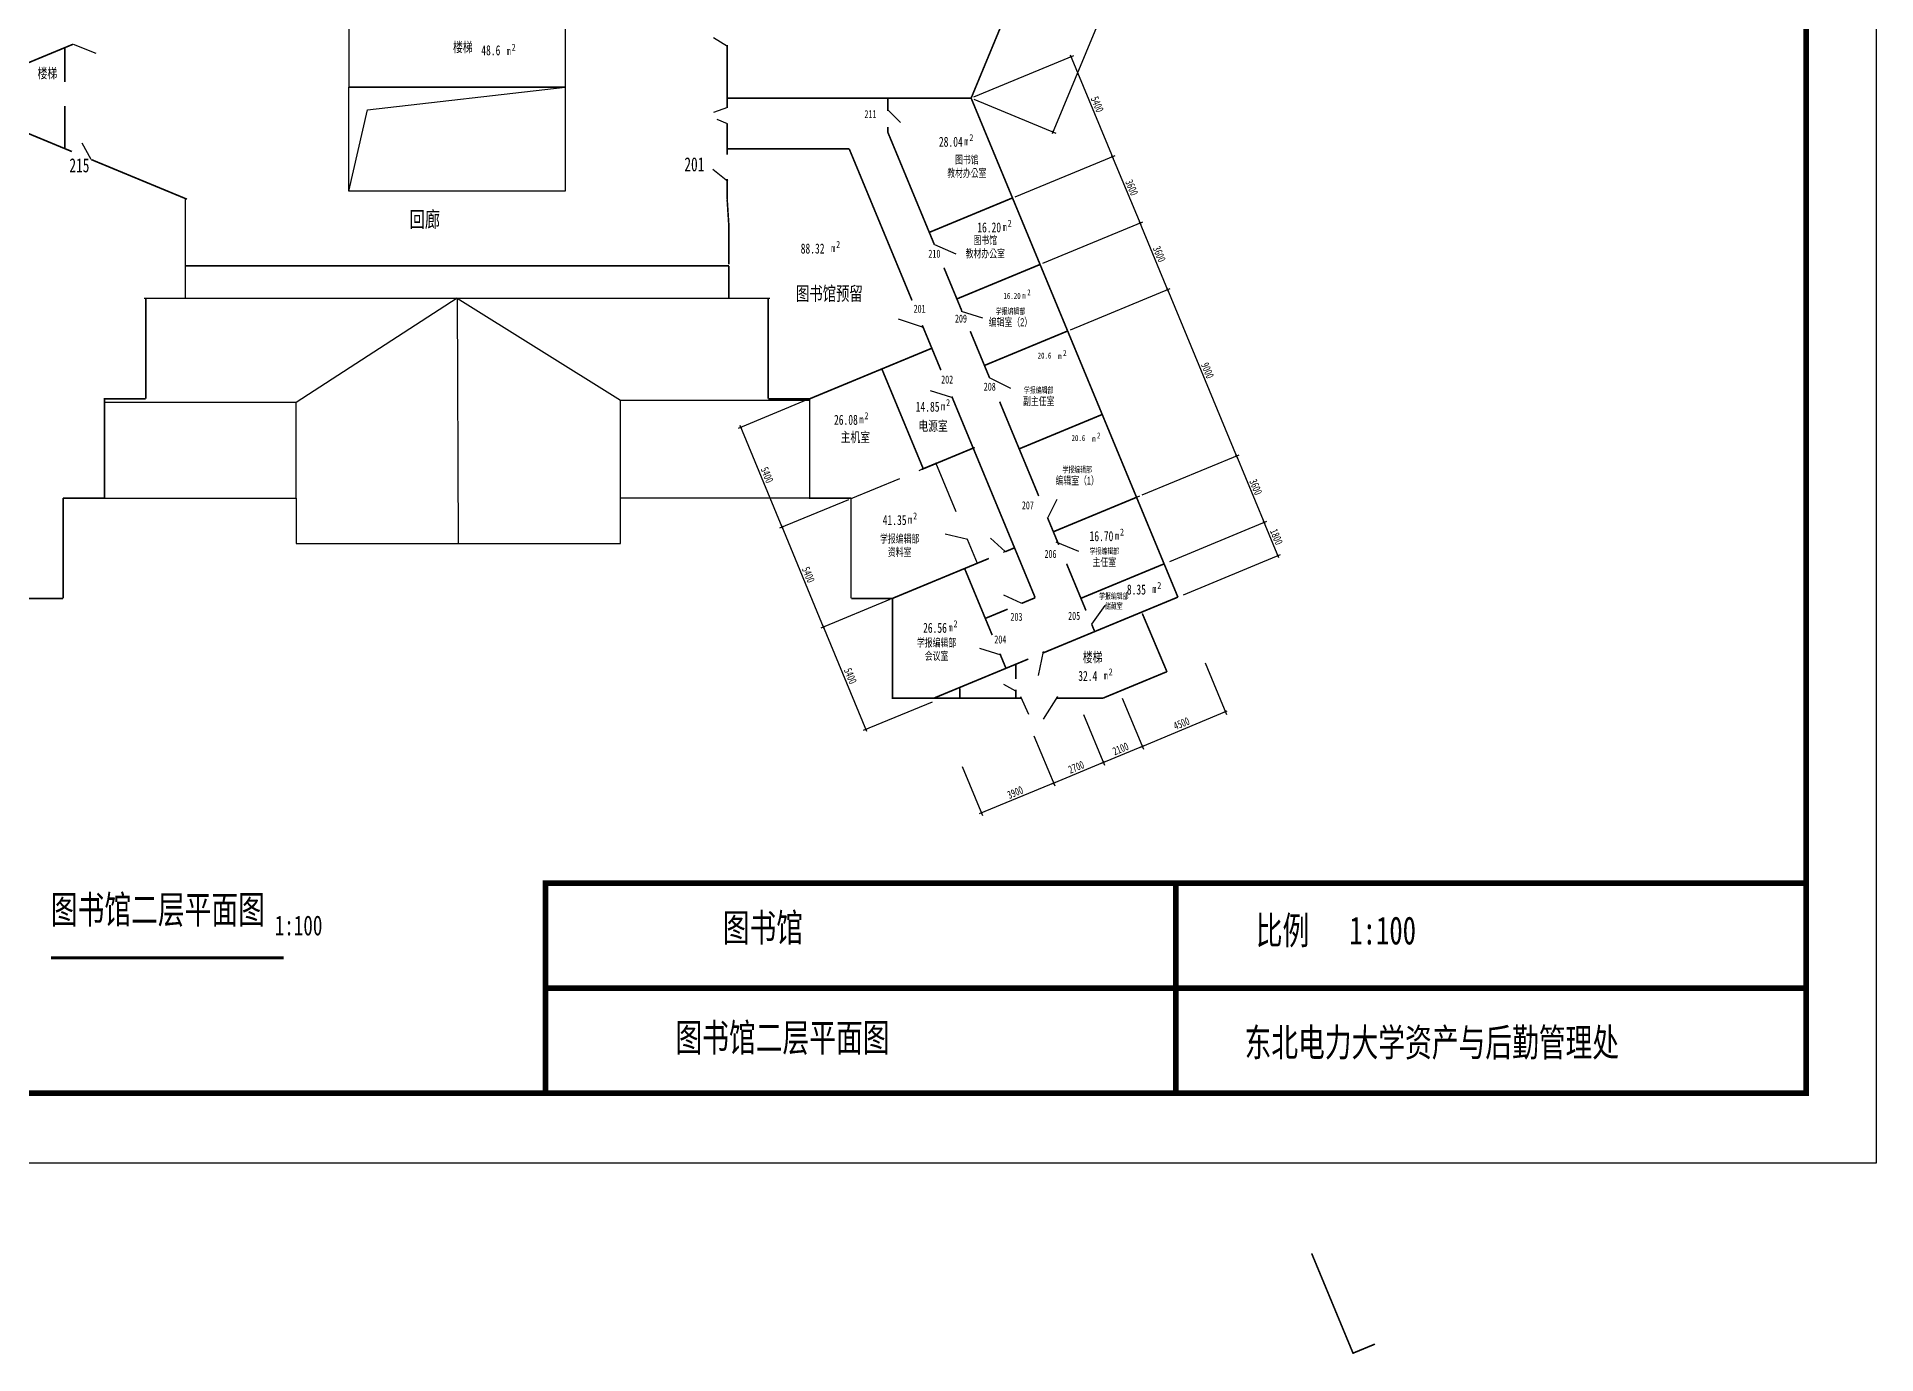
# Model space of a CAD drawing. Extents: x -75830 to 71170, y -93461 to 20043.
# Drawn here: x -20755 to 71170, y -93461 to -27601 of the extents above; entities that cross this region are included whole.
import ezdxf

# ---------------------------------------------------------------- set-up
doc = ezdxf.new("R2010")
doc.units = 0
doc.layers.get('0').update_dxf_attribs({"linetype": 'CONTINUOUS'})
doc.layers.get('DEFPOINTS').update_dxf_attribs({"linetype": 'CONTINUOUS'})
doc.styles.add('1', font='', dxfattribs={"width": 0.7, "height": 400})
doc.styles.get("Standard").update_dxf_attribs({"font": '', "width": 0.7, "height": 700})
doc.styles.get('1').set_extended_font_data('FangSong_GB2312')
doc.styles.get('Standard').set_extended_font_data('FangSong_GB2312')
doc.dimstyles.get("Standard").update_dxf_attribs({"dimtxt": 0.18, "dimasz": 0.18, "dimexe": 0.18, "dimexo": 0.0625, "dimgap": 0.09, "dimtad": 0, "dimtih": 1, "dimtoh": 1, "dimdec": 4, "dimzin": 0, "dimdsep": 46, "dimtxsty": 'Standard', "dimcen": 0.09, "dimadec": 0, "dimazin": 0, "dimtfac": 1, "dimtdec": 4, "dimtofl": 0, "dimtmove": 0, "dimatfit": 3, "dimfxl": 1, "dimtolj": 1, "dimtzin": 0, "dimarcsym": 0})

# ---------------------------------------------------------------- blocks, each defined once
blk = doc.blocks.new('_ARCHTICK')
at = {"color": 0, "linetype": 'ByBlock', "const_width": 0.15}
blk.add_lwpolyline([(-0.5, -0.5), (0.5, 0.5)], dxfattribs=at)
blk = doc.blocks.new('*D1')
at = {"color": 0, "linetype": 'ByBlock'}
for p, q in [((21871, -55733), (18424, -57161)), ((20726, -62323), (18525, -57011)), ((23995, -60860), (20549, -62288))]:
    blk.add_line(p, q, dxfattribs=at)
at = {"layer": 'DEFPOINTS', "color": 0, "linetype": 'ByBlock'}
for p in [(22009, -55675), (18563, -57103), (24134, -60803)]:
    blk.add_point(p, dxfattribs=at)
at = {"color": 0, "linetype": 'ByBlock', "xscale": 100, "yscale": 100, "zscale": 100}
for p, rotation in [((18563, -57103), 112.5080832744845), ((20688, -62231), 292.5080832744845)]:
    blk.add_blockref('_ARCHTICK', p, dxfattribs=dict(at, rotation=rotation))
at = {"color": 0, "linetype": 'ByBlock', "insert": (19903, -59552), "char_height": 400, "attachment_point": 5, "rotation": 292.50808, "style": '1'}
blk.add_mtext('\\A1;5400', dxfattribs=at)
blk = doc.blocks.new('*D2')
at = {"color": 0, "linetype": 'ByBlock'}
for p, q in [((19804, -50744), (16357, -52172)), ((18601, -57196), (16458, -52022))]:
    blk.add_line(p, q, dxfattribs=at)
at = {"layer": 'DEFPOINTS', "color": 0, "linetype": 'ByBlock'}
for p in [(19943, -50686), (16496, -52115), (22009, -55675)]:
    blk.add_point(p, dxfattribs=at)
at = {"color": 0, "linetype": 'ByBlock', "xscale": 100, "yscale": 100, "zscale": 100}
for p, rotation in [((16496, -52115), 112.5080832744845), ((18563, -57103), 292.5080832744845)]:
    blk.add_blockref('_ARCHTICK', p, dxfattribs=dict(at, rotation=rotation))
at = {"color": 0, "linetype": 'ByBlock', "insert": (17807, -54494), "char_height": 400, "attachment_point": 5, "rotation": 292.50808, "style": '1'}
blk.add_mtext('\\A1;5400', dxfattribs=at)
blk = doc.blocks.new('*D3')
at = {"color": 0, "linetype": 'ByBlock'}
for p, q in [((17730, -45755), (14289, -47181)), ((16534, -52207), (14389, -47031))]:
    blk.add_line(p, q, dxfattribs=at)
at = {"layer": 'DEFPOINTS', "color": 0, "linetype": 'ByBlock'}
for p in [(17868, -45697), (14427, -47123), (19943, -50686)]:
    blk.add_point(p, dxfattribs=at)
at = {"color": 0, "linetype": 'ByBlock', "xscale": 100, "yscale": 100, "zscale": 100}
for p, rotation in [((14427, -47123), 112.5080832744845), ((16496, -52115), 292.5080832744845)]:
    blk.add_blockref('_ARCHTICK', p, dxfattribs=dict(at, rotation=rotation))
at = {"color": 0, "linetype": 'ByBlock', "insert": (15739, -49504), "char_height": 400, "attachment_point": 5, "rotation": 292.50808, "style": '1'}
blk.add_mtext('\\A1;5400', dxfattribs=at)
blk = doc.blocks.new('*D17')
at = {"color": 0, "linetype": 'ByBlock'}
for p, q in [((36410, -5782), (40497, -7474)), ((40396, -7324), (29987, -32454)), ((26078, -30726), (30164, -32419))]:
    blk.add_line(p, q, dxfattribs=at)
at = {"layer": 'DEFPOINTS', "color": 0, "linetype": 'ByBlock'}
for p in [(36272, -5724), (25939, -30669), (30026, -32361)]:
    blk.add_point(p, dxfattribs=at)
at = {"color": 0, "linetype": 'ByBlock', "xscale": 100, "yscale": 100, "zscale": 100}
for p, rotation in [((40358, -7417), 67.5), ((30026, -32361), 247.5)]:
    blk.add_blockref('_ARCHTICK', p, dxfattribs=dict(at, rotation=rotation))
at = {"color": 0, "linetype": 'ByBlock', "insert": (34915, -19774), "char_height": 400, "attachment_point": 5, "rotation": 67.5, "style": '1'}
blk.add_mtext('\\A1;27000', dxfattribs=at)
blk = doc.blocks.new('*D18')
at = {"color": 0, "linetype": 'ByBlock'}
for p, q in [((26078, -30611), (31071, -28542)), ((30894, -28507), (33037, -33681)), ((28144, -35599), (33138, -33531))]:
    blk.add_line(p, q, dxfattribs=at)
at = {"layer": 'DEFPOINTS', "color": 0, "linetype": 'ByBlock'}
for p in [(25939, -30668), (32999, -33588), (28006, -35657)]:
    blk.add_point(p, dxfattribs=at)
at = {"color": 0, "linetype": 'ByBlock', "xscale": 100, "yscale": 100, "zscale": 100}
for p, rotation in [((30933, -28600), 112.4999999999999), ((32999, -33588), 292.4999999999999)]:
    blk.add_blockref('_ARCHTICK', p, dxfattribs=dict(at, rotation=rotation))
at = {"color": 0, "linetype": 'ByBlock', "insert": (32243, -30979), "char_height": 400, "attachment_point": 5, "rotation": 292.5, "style": '1'}
blk.add_mtext('\\A1;5400', dxfattribs=at)
blk = doc.blocks.new('*D19')
at = {"color": 0, "linetype": 'ByBlock'}
for p, q in [((32961, -33496), (34415, -37008)), ((29522, -38926), (34516, -36858))]:
    blk.add_line(p, q, dxfattribs=at)
at = {"layer": 'DEFPOINTS', "color": 0, "linetype": 'ByBlock'}
for p in [(28006, -35657), (34377, -36915), (29384, -38984)]:
    blk.add_point(p, dxfattribs=at)
at = {"color": 0, "linetype": 'ByBlock', "xscale": 100, "yscale": 100, "zscale": 100}
for p, rotation in [((32999, -33588), 112.4999999999999), ((34377, -36915), 292.4999999999999)]:
    blk.add_blockref('_ARCHTICK', p, dxfattribs=dict(at, rotation=rotation))
at = {"color": 0, "linetype": 'ByBlock', "insert": (33965, -35137), "char_height": 400, "attachment_point": 5, "rotation": 292.5, "style": '1'}
blk.add_mtext('\\A1;3600', dxfattribs=at)
blk = doc.blocks.new('*D20')
at = {"color": 0, "linetype": 'ByBlock'}
for p, q in [((34339, -36823), (35793, -40334)), ((30900, -42252), (35893, -40184))]:
    blk.add_line(p, q, dxfattribs=at)
at = {"layer": 'DEFPOINTS', "color": 0, "linetype": 'ByBlock'}
for p in [(29384, -38984), (35755, -40241), (30761, -42310)]:
    blk.add_point(p, dxfattribs=at)
at = {"color": 0, "linetype": 'ByBlock', "xscale": 100, "yscale": 100, "zscale": 100}
for p, rotation in [((34377, -36915), 112.4999999999999), ((35755, -40241), 292.4999999999999)]:
    blk.add_blockref('_ARCHTICK', p, dxfattribs=dict(at, rotation=rotation))
at = {"color": 0, "linetype": 'ByBlock', "insert": (35343, -38463), "char_height": 400, "attachment_point": 5, "rotation": 292.5, "style": '1'}
blk.add_mtext('\\A1;3600', dxfattribs=at)
blk = doc.blocks.new('*D21')
at = {"color": 0, "linetype": 'ByBlock'}
for p, q in [((35717, -40149), (39237, -48649)), ((34489, -50507), (39338, -48499))]:
    blk.add_line(p, q, dxfattribs=at)
at = {"layer": 'DEFPOINTS', "color": 0, "linetype": 'ByBlock'}
for p in [(30761, -42310), (39199, -48556), (34351, -50564)]:
    blk.add_point(p, dxfattribs=at)
at = {"color": 0, "linetype": 'ByBlock', "xscale": 100, "yscale": 100, "zscale": 100}
for p, rotation in [((35755, -40241), 112.4999999999999), ((39199, -48556), 292.4999999999999)]:
    blk.add_blockref('_ARCHTICK', p, dxfattribs=dict(at, rotation=rotation))
at = {"color": 0, "linetype": 'ByBlock', "insert": (37754, -44284), "char_height": 400, "attachment_point": 5, "rotation": 292.5, "style": '1'}
blk.add_mtext('\\A1;9000', dxfattribs=at)
blk = doc.blocks.new('*D22')
at = {"color": 0, "linetype": 'ByBlock'}
for p, q in [((39161, -48464), (40615, -51974)), ((35867, -53832), (40715, -51824))]:
    blk.add_line(p, q, dxfattribs=at)
at = {"layer": 'DEFPOINTS', "color": 0, "linetype": 'ByBlock'}
for p in [(34351, -50564), (40576, -51881), (35728, -53890)]:
    blk.add_point(p, dxfattribs=at)
at = {"color": 0, "linetype": 'ByBlock', "xscale": 100, "yscale": 100, "zscale": 100}
for p, rotation in [((39199, -48556), 112.4999999999999), ((40576, -51881), 292.4999999999999)]:
    blk.add_blockref('_ARCHTICK', p, dxfattribs=dict(at, rotation=rotation))
at = {"color": 0, "linetype": 'ByBlock', "insert": (40165, -50104), "char_height": 400, "attachment_point": 5, "rotation": 292.5, "style": '1'}
blk.add_mtext('\\A1;3600', dxfattribs=at)
blk = doc.blocks.new('*D23')
at = {"color": 0, "linetype": 'ByBlock'}
for p, q in [((40538, -51789), (41303, -53637)), ((36555, -55495), (41404, -53487))]:
    blk.add_line(p, q, dxfattribs=at)
at = {"layer": 'DEFPOINTS', "color": 0, "linetype": 'ByBlock'}
for p in [(35728, -53890), (41265, -53544), (36417, -55553)]:
    blk.add_point(p, dxfattribs=at)
at = {"color": 0, "linetype": 'ByBlock', "xscale": 100, "yscale": 100, "zscale": 100}
for p, rotation in [((40576, -51881), 112.4999999999999), ((41265, -53544), 292.4999999999999)]:
    blk.add_blockref('_ARCHTICK', p, dxfattribs=dict(at, rotation=rotation))
at = {"color": 0, "linetype": 'ByBlock', "insert": (41198, -52598), "char_height": 400, "attachment_point": 5, "rotation": 292.5, "style": '1'}
blk.add_mtext('\\A1;1800', dxfattribs=at)

msp = doc.modelspace()

# ---------------------------------------------------------------- linework, layer by layer
for p, q in [((71170.1, 20043.4), (71170.1, -83906.6)), ((-5154.2, -25617.4), (-5153.1, -30122)), ((5645.8, -25617.4), (5646.9, -30119.4)), ((-18942.1, -27974.1), (-17796.6, -28416.1)), ((13762.6, -28090.8), (13067.4, -27656.9)), ((5646.9, -30119.4), (-5153.1, -30122)), ((-4222.1, -31261.5), (5654.4, -30122)), ((13762.6, -31128.8), (13067.4, -31389.2)), ((21775.4, -31251.8), (22406.8, -31882.4)), ((-5153.1, -35315.7), (-4222.1, -31261.5)), ((13762.6, -31953.4), (13241.2, -31736.4)), ((-18031, -33740), (-18493.1, -32911.3)), ((-17206.6, -34058.2), (-17206.6, -34081.5)), ((13772, -34842.7), (13027.9, -34234.5)), ((24114.3, -37990.7), (25179.7, -38456.3)), ((245.8, -40675.4), (-7793.8, -45883)), ((245.8, -40675.4), (8412.5, -45759.4)), ((245.8, -40675.4), (309.3, -52926.6)), ((25446.1, -41316.3), (26511.5, -41648.9)), ((23515, -42114.5), (22316.4, -41715.4)), ((26844.4, -44642), (27909.9, -45174.1)), ((-7793.8, -45883), (-17376.9, -45883)), ((-7793.8, -50664.4), (-7793.8, -45883)), ((8412.5, -50664.4), (8412.5, -45759.4)), ((8412.5, -45759.4), (17868.5, -45759.4)), ((24979.9, -45639.7), (23914.5, -45307.1)), ((23335.8, -49281), (23473, -49224.2)), ((24155.1, -48889.5), (25169.1, -51337.3)), ((19942.8, -50686.5), (22375.5, -49678.8)), ((-17376.9, -50664.4), (-7793.8, -50664.4)), ((-7793.8, -50664.4), (-7793.8, -52926.6)), ((17868.5, -50664.4), (8412.5, -50664.4)), ((8412.5, -52926.6), (8412.5, -50664.4)), ((29774.3, -51645.7), (30240.5, -50714.5)), ((34350.7, -50564.4), (30048.6, -52348.1)), ((-7793.8, -52926.6), (8412.5, -52926.6)), ((25779, -52729.7), (24647, -52463.7)), ((25736.9, -52708.2), (26240.3, -53923.3)), ((27643.5, -53328.3), (26911, -52663.2)), ((28108.8, -53152.4), (27545.6, -53385.9)), ((30173.9, -52842.9), (31305.9, -53308.5)), ((26769.6, -53707.6), (22019, -55677.3)), ((28442.6, -55922.3), (27576.9, -55523.3)), ((31971.8, -56966.7), (32637.7, -56035.5)), ((27443.7, -58516.3), (26378.3, -58183.8)), ((29533.4, -58324.4), (29291, -59535)), ((28176.2, -60312.2), (27576.9, -59979.6)), ((28402, -60584.2), (28806.1, -61471.9)), ((30260.7, -60584.2), (29533.4, -61714)), ((71170.1, -83906.6), (-75829.9, -83906.6))]:
    msp.add_line(p, q)
at = {"color": 0, "linetype": 'ByBlock'}
for p, q in [((37632.1, -58894.2), (38705.1, -61482.5)), ((33492.7, -60659.9), (34548.1, -63205.8)), ((31561, -61483.9), (32608.2, -64010)), ((34398.3, -63105.5), (38740, -61305.7)), ((29077.4, -62543.4), (30114, -65044)), ((32458.4, -63909.7), (34583, -63028.9)), ((25489.9, -64073.7), (26511.3, -66537.5)), ((29964.2, -64943.7), (32643.1, -63833.1)), ((26361.5, -66437.2), (30149, -64867.1))]:
    msp.add_line(p, q, dxfattribs=at)
at = {"const_width": 280}
msp.add_lwpolyline([(-67079.9, 16543.4), (67670.1, 16543.4), (67670.1, -80406.6), (-67079.9, -80406.6)], close=True, dxfattribs=at)
for points, const_width in [([(25939.2, -30668.9), (28005.7, -25679.9), (30072.2, -20691), (32138.7, -15702), (34222.1, -10672.4), (36271.7, -5724.1)], 80), ([(-18942.1, -27974.1), (-25447.7, -30668.9)], 80), ([(-19349.7, -28143), (-19349.9, -29862.9)], 80), ([(13745.8, -28004), (13745.8, -30117.4)], 80), ([(13745.8, -30117.4), (13745.8, -30723.8)], 80), ([(-19000.2, -33338.6), (-25447.7, -30667.9)], 80), ([(-19350, -31056.3), (-19350.1, -33193.6)], 80), ([(18795.6, -30668.4), (13745.8, -30668.4)], 80), ([(13745.8, -30723.8), (13745.8, -31135.1)], 80), ([(25939.4, -30668.4), (18795.6, -30668.4)], 80), ([(21782.4, -31319.5), (21782.4, -30668.4)], 80), ([(25939.2, -30667.9), (28005.7, -35656.9), (30072.2, -40645.8), (32138.7, -45634.8), (34222.1, -50664.4), (36271.7, -55612.7)], 80), ([(13745.8, -31946.4), (13745.8, -33491.3)], 80), ([(21782.4, -32392.4), (21782.4, -32117.7)], 80), ([(21782.4, -32392.4), (24103.2, -37995.3)], 80), ([(-13251.8, -35719.6), (-18031, -33740)], 80), ([(19842.5, -33196.7), (13745.8, -33196.7)], 80), ([(19842.5, -33196.7), (22278, -39076.3)], 80), ([(13745.8, -34707.5), (13745.8, -35718.6)], 80), ([(-15398.3, -40675.4), (-13332.3, -40675.4), (-13331.8, -35686.5)], 80), ([(13745.8, -35718.6), (13823.5, -36921.8)], 80), ([(23848, -37379.1), (28005.7, -35656.9)], 80), ([(13823.7, -38975.2), (13823.5, -36921.8)], 80), ([(23848, -37379.1), (24895.3, -36945.2)], 80), ([(-13354.4, -39052.2), (13839.7, -39052.2)], 80), ([(13823.7, -39052.2), (13823.8, -39918.6)], 80), ([(22278, -39076.3), (22778.1, -40283.6)], 80), ([(24581, -39148.7), (25474.1, -41304.7)], 80), ([(29383.7, -38983.7), (25226.1, -40705.9)], 80), ([(15889.8, -40675.4), (13823.8, -40675.4), (13823.8, -39918.6)], 80), ([(22778.1, -40283.6), (22985, -40783.1)], 80), ([(-15305.4, -40675.4), (-15305.4, -45697.4)], 80), ([(-13332.3, -40675.4), (-5154.2, -40675.4)], 80), ([(-5154.2, -40675.4), (5645.8, -40675.4)], 80), ([(13823.8, -40675.4), (5645.8, -40675.4)], 80), ([(15796.9, -40675.4), (15796.9, -45697.4)], 80), ([(23496.1, -42016.9), (24429.6, -44270.5)], 80), ([(25895.1, -42321.1), (26864.5, -44661.2)], 80), ([(30761.4, -42309.6), (26603.8, -44031.9)], 80), ([(22034.3, -43975.3), (23974.4, -43171.6)], 80), ([(17876.3, -45697.5), (22034.3, -43975.3)], 80), ([(21478.2, -44210.1), (23546.4, -49198.3), (26042.2, -48163.5)], 80), ([(-19442.9, -50664.4), (-17376.9, -50664.4), (-17376.9, -45697.4), (-15310.9, -45697.4)], 80), ([(19934.5, -50664.4), (17868.5, -50664.4), (17868.5, -45697.4), (15802.5, -45697.4)], 80), ([(24971.4, -45578.5), (27358.2, -51340.5)], 80), ([(27362.8, -45842), (28332.2, -48182.2)], 80), ([(28302.5, -48217.3), (32460, -46495.2)], 80), ([(25414.6, -48423.7), (26116.7, -48132.6)], 80), ([(28346.5, -48215.5), (29315.9, -50555.7)], 80), ([(23473, -49224.2), (24100.8, -48964.2)], 80), ([(-19442.9, -50664.4), (-19442.9, -55675.4)], 80), ([(19934.5, -50664.4), (19934.5, -55675.4)], 80), ([(19942.8, -50686.5), (19986.4, -50668.4)], 80), ([(27358.2, -51340.5), (28107.7, -53149.8)], 80), ([(30047.7, -52345.8), (34205.2, -50623.7)], 80), ([(29750.3, -51628), (30047.7, -52345.8)], 80), ([(29960.5, -52135.3), (30318.2, -52998.9)], 80), ([(27658.2, -53336), (28107.7, -53149.8)], 80), ([(28108.8, -53152.4), (29137.1, -55634.9)], 80), ([(22010.6, -55675.4), (26825.2, -53681)], 80), ([(25614.6, -54186.5), (25905.4, -54888.5)], 80), ([(25614.6, -54186.5), (26992.4, -57512.5)], 80), ([(30709.9, -53944.6), (31679.3, -56284.8)], 80), ([(31425.4, -55671.8), (35582.9, -53949.7)], 80), ([(-23585.1, -60664.4), (-21519.1, -60664.4), (-21519.1, -55675.4), (-19453.1, -55675.4)], 80), ([(24076.6, -60664.4), (22010.6, -60664.4), (22010.6, -55675.4), (19944.6, -55675.4)], 80), ([(28446.4, -55931.5), (29140.8, -55643.9)], 80), ([(29493.6, -58420.2), (30174.1, -58138.4), (36271.7, -55612.7)], 80), ([(26646.3, -56677.2), (27762.4, -56214.9)], 80), ([(26646.3, -56677.2), (27566.4, -56296)], 80), ([(31963.2, -56970.2), (32113.9, -57333.9)], 80), ([(24075.8, -60664.4), (28795.7, -58709.3)], 80), ([(27376.1, -58438.9), (27679.3, -59170.9)], 80), ([(28176.2, -58981.9), (28176.2, -59713.6)], 80), ([(32524, -60664.4), (35723, -59339.3)], 80), ([(28438.6, -60664.4), (24075.8, -60664.4)], 80), ([(25379.5, -60179.2), (25379.5, -60664.4)], 80), ([(28176.2, -60245.7), (28176.2, -60664.4)], 80), ([(32524, -60664.4), (30209.1, -60664.4)], 80), ([(67670.1, -80406.6), (4670.1, -80406.6), (4670.1, -69906.6), (67670.1, -69906.6)], 280), ([(36170.1, -69906.6), (36170.1, -80406.6)], 280), ([(-20049.2, -73644.5), (-8425.3, -73644.5)], 140), ([(4670.1, -75156.6), (67670.1, -75156.6)], 280), ([(42956.4, -88420.1), (45024.6, -93408.4), (46116.8, -92955.5)], 80)]:
    msp.add_lwpolyline(points, dxfattribs=dict(const_width=const_width))
msp.add_lwpolyline([(-5153.1, -30122), (5654.4, -30122), (5654.4, -35315.7), (-5153.1, -35315.7)], close=True)
msp.add_lwpolyline([(35728.7, -59352.7, 80, 80, 0), (34491.5, -56428.6, 80, 80, 0)], format="xyseb")
at = {"layer": 'DEFPOINTS', "color": 0, "linetype": 'ByBlock'}
for p in [(36271.7, -55612.7), (32114.2, -57334.7), (32114.2, -57334.7), (30174.1, -58138.4), (30174.1, -58138.4), (27679.3, -59170.9), (27679.3, -59170.9), (24076.6, -60664.4), (38647.6, -61343.9), (34490.7, -63067.2), (32550.8, -63871.4), (30056.6, -64905.4)]:
    msp.add_point(p, dxfattribs=at)

# ---------------------------------------------------------------- block references
at = {"color": 0, "linetype": 'ByBlock', "xscale": 100, "yscale": 100, "zscale": 100}
for p, rotation in [((38647.6, -61343.9), 22.51670654897206), ((34490.7, -63067.2), 202.5167065489721), ((34490.7, -63067.2), 22.51670654897206), ((32550.8, -63871.4), 22.51670654897206), ((32550.8, -63871.4), 202.5167065489721), ((30056.6, -64905.4), 202.5167065489721), ((30056.6, -64905.4), 22.51670654897206), ((26453.9, -66398.9), 202.5167065489721)]:
    msp.add_blockref('_ARCHTICK', p, dxfattribs=dict(at, rotation=rotation))

# ---------------------------------------------------------------- texts
for s, insert, char_height, width, attachment_point in [('楼梯', (45.8, -27867.7), 500, 10798.906, 1), ('48.6', (1459.6, -28025.4), 500, 17658.161, 1), ('m', (2728.7, -28108), 400, 17474.222, 1), ('2', (2978.2, -27950.6), 350, 23912.093, 1), ('楼梯', (-20715, -29175), 500, 6249.719, 1), ('211', (20606.6, -31267.5), 400, 6048.428, 1), ('28.04', (24329, -32598.5), 500, 17658.161, 1), ('m', (25600.9, -32626.4), 400, 17474.222, 1), ('2', (25850.4, -32469), 350, 23912.093, 1), ('215', (-19126.1, -33675.2), 700, 6048.428, 1), ('201', (11607.7, -33626), 700, 2503.341, 1), ('{\\fPMingLiU|b0|i0|c134|p18;图书馆\\P教材\\fPMingLiU|b0|i0|c136|p18;办\\fGulim|b0|i0|c134|p34;公室}', (25724.3, -33546.9), 400, 2539.361, 2), ('回廊', (-2125, -36329.2), 800, 16019.217, 1), ('2', (27766.3, -36749.7), 350, 23912.093, 1), ('{\\fPMingLiU|b0|i0|c134|p18;图书馆\\P教材\\fPMingLiU|b0|i0|c136|p18;办\\fGulim|b0|i0|c134|p34;公室}', (26646.5, -37568.2), 400, 2539.361, 2), ('16.20', (26244.8, -36879.2), 500, 17658.161, 1), ('m', (27516.8, -36907), 400, 17474.222, 1), ('88.32', (17421.7, -37936.7), 500, 17658.161, 1), ('m', (18945.8, -37964.6), 400, 17474.222, 1), ('2', (19195.3, -37807.2), 350, 23912.093, 1), ('210', (23802.9, -38244.7), 400, 6048.428, 1), ('{\\fPMingLiU|b0|i0|c134|p18;\\C3;图书馆预\\fGulim|b0|i0|c134|p34;留}', (17183.3, -40088.3), 700, 3479.143, 1), ('16.20', (27555.7, -40404.4), 300, 17658.161, 1), ('2', (28743.2, -40231.2), 300, 23912.093, 1), ('201', (23065.3, -40996.3), 400, 6048.428, 1), ('{\\fPMingLiU|b0|i0|c136|p18;\\H0.75x;学\\fPMingLiU|b0|i0|c134|p18;报编辑\\fGulim|b0|i0|c134|p34;部\\H1.333x;\\P\\fPMingLiU|b0|i0|c134|p18;编辑\\fGulim|b0|i0|c134|p34;室（2）}', (27903.3, -41170.3), 400, 2600.117, 2), ('m', (28493.7, -40388.6), 300, 17474.222, 1), ('209', (25130.7, -41487.7), 400, 6048.428, 1), ('20.6', (29263.4, -43386.9), 300, 17658.161, 1), ('m', (30285.9, -43414.8), 300, 17474.222, 1), ('2', (30535.4, -43257.4), 300, 23912.093, 1), ('202', (24442.2, -44534), 400, 6048.428, 1), ('208', (26570.4, -44891.3), 400, 1574.642, 1), ('14.85', (23169.3, -45843.3), 500, 17658.161, 1), ('2', (24690.8, -45713.8), 350, 23912.093, 1), ('{\\fPMingLiU|b0|i0|c136|p18;\\H0.75x;学\\fPMingLiU|b0|i0|c134|p18;报编辑\\fGulim|b0|i0|c134|p34;部\\H1.333x;\\P\\fPMingLiU|b0|i0|c134|p18;副主任\\fGulim|b0|i0|c134|p34;室}', (29315.3, -45117.5), 400, 2600.117, 2), ('26.08', (19085.5, -46498), 500, 17658.161, 1), ('m', (20357.4, -46525.9), 400, 17474.222, 1), ('2', (20607, -46368.5), 350, 23912.093, 1), ('电源室', (23301.9, -46806.6), 500, 7751.891, 1), ('m', (24441.3, -45871.2), 400, 17474.222, 1), ('主机室', (19416.7, -47362.8), 500, 7751.891, 1), ('20.6', (30958.6, -47511.4), 300, 17658.161, 1), ('m', (31981, -47539.3), 300, 17474.222, 1), ('2', (32230.5, -47381.9), 300, 23912.093, 1), ('{\\fPMingLiU|b0|i0|c136|p18;\\H0.75x;学\\fPMingLiU|b0|i0|c134|p18;报编辑\\fGulim|b0|i0|c134|p34;部\\H1.333x;\\P\\fPMingLiU|b0|i0|c134|p18;编辑\\fGulim|b0|i0|c134|p34;室（1）}', (31238.3, -49087.8), 400, 2600.117, 2), ('2', (23042, -51379.3), 350, 23912.093, 1), ('{\\H0.5714x;207}', (28474.5, -50823.4), 700, 6048.428, 1), ('41.35', (21520.5, -51508.8), 500, 17658.161, 1), ('m', (22792.5, -51536.7), 400, 17474.222, 1), ('16.70', (31856.2, -52314.5), 500, 17658.161, 1), ('2', (33377.7, -52185), 350, 23912.093, 1), ('{\\fPMingLiU|b0|i0|c136|p18;学\\fPMingLiU|b0|i0|c134|p18;报编辑\\fGulim|b0|i0|c134|p34;部\\P\\fPMingLiU|b0|i0|c134|p18;资\\fGulim|b0|i0|c134|p34;料室}', (22367.2, -52493.7), 400, 2600.117, 2), ('206', (29606, -53253.8), 400, 6048.428, 1), ('{\\fPMingLiU|b0|i0|c136|p18;\\H0.75x;学\\fPMingLiU|b0|i0|c134|p18;报编辑\\fGulim|b0|i0|c134|p34;部\\H1.333x;\\P\\fPMingLiU|b0|i0|c134|p18;主任\\fGulim|b0|i0|c134|p34;室}', (32595.1, -53163.9), 400, 2600.117, 2), ('m', (33128.2, -52342.4), 400, 17474.222, 1), ('8.35', (33721.7, -54983.7), 500, 17658.161, 1), ('m', (34993.6, -55011.5), 400, 17474.222, 1), ('2', (35243.2, -54854.2), 350, 23912.093, 1), ('{\\fPMingLiU|b0|i0|c136|p18;学\\fPMingLiU|b0|i0|c134|p18;报编辑\\fGulim|b0|i0|c134|p34;部\\P\\fPMingLiU|b0|i0|c134|p18;储藏室}', (33069, -55406.1), 300, 2600.117, 2), ('26.56', (23537.2, -56897.4), 500, 17658.161, 1), ('2', (25058.7, -56767.9), 350, 23912.093, 1), ('203', (27903.8, -56395.1), 400, 847.884, 1), ('205', (30786.2, -56349.4), 400, 6048.428, 1), ('{\\fPMingLiU|b0|i0|c136|p18;学\\fPMingLiU|b0|i0|c134|p18;报编辑\\fGulim|b0|i0|c134|p34;部\\P\\fPMingLiU|b0|i0|c134|p18;会议\\fGulim|b0|i0|c134|p34;室}', (24211.6, -57687.8), 400, 2600.117, 2), ('m', (24809.2, -56925.2), 400, 17474.222, 1), ('204', (27098.1, -57528.6), 400, 6048.428, 1), ('楼梯', (31521.8, -58370.4), 500, 3893.327, 1), ('32.4', (31292.2, -59301.9), 500, 17658.161, 1), ('m', (32564.1, -59329.7), 400, 17474.222, 1), ('2', (32813.6, -59172.4), 350, 23912.093, 1), ('图书馆二层平面图', (-20049.2, -70529.4), 1400, 82784.793, 1), ('1:100', (-8862.4, -71525.5), 1000, 69176.334, 1), ('    图书馆', (10862.6, -71434.5), 1400, 40825.377, 1), ('比例   1:100', (40165, -71574.6), 1400, 40825.377, 1), ('图书馆二层平面图', (11162.9, -76930.8), 1400, 53812.769, 1), ('东北电力大学资产与后勤管理处', (39604.2, -77176.3), 1400, 40825.377, 1)]:
    msp.add_mtext(s, dxfattribs=dict(insert=insert, char_height=char_height, width=width, attachment_point=attachment_point))
at = {"color": 0, "linetype": 'ByBlock', "char_height": 400, "attachment_point": 5, "rotation": 22.516707, "style": '1'}
for s, insert in [('\\A1;4500', (36454.3, -61928.5)), ('\\A1;2100', (33405.8, -63192.2)), ('\\A1;2700', (31188.8, -64111.3)), ('\\A1;3900', (28140.4, -65375))]:
    msp.add_mtext(s, dxfattribs=dict(at, insert=insert))

# ---------------------------------------------------------------- dimensions: what is measured, and where the dimension line sits
for p1, p2, distance, picture, middle in [((36271.7, -5724.1), (25939.2, -30668.9), 4423, '*D17', (34914.7, -19774.3)), ((25939.2, -30667.9), (28005.7, -35656.9), 5404.9, '*D18', (32243.1, -30979.2))]:
    dim = msp.add_aligned_dim(p1=p1, p2=p2, distance=distance, dimstyle='Standard', override={"dimtxt": 400, "dimasz": 100, "dimexe": 150, "dimexo": 150, "dimgap": 100, "dimtad": 1, "dimtih": 0, "dimtoh": 0, "dimdec": 0, "dimzin": 8, "dimlunit": 5, "dimtxsty": '1', "dimblk1": 'ARCHTICK', "dimblk2": 'ARCHTICK', "dimsah": 1, "dimcen": 2.5, "dimdle": 100, "dimtdec": 0, "dimtofl": 1, "dimfrac": 2})
    dim.commit()
    dim.dimension.update_dxf_attribs({"geometry": picture, "text_midpoint": middle})
for base, p1, p2, angle, text, picture, middle in [((34377.2, -36915.3), (28005.7, -35656.9), (29383.7, -38983.7), 292.5, '3600', '*D19', (33965.4, -35137.1)), ((14427.5, -47123.3), (19942.8, -50686.5), (17868.5, -45697.4), 292.508083, '5400', '*D3', (15738.8, -49504.2)), ((40576.3, -51881.3), (34350.7, -50564.4), (35728.1, -53889.5), 292.5, '3600', '*D22', (40164.8, -50103.9))]:
    dim = msp.add_linear_dim(base=base, p1=p1, p2=p2, angle=angle, text=text, dimstyle='Standard', override={"dimtxt": 400, "dimasz": 100, "dimexe": 150, "dimexo": 150, "dimgap": 100, "dimtad": 1, "dimtih": 0, "dimtoh": 0, "dimdec": 0, "dimzin": 8, "dimlunit": 5, "dimtxsty": '1', "dimblk1": 'ARCHTICK', "dimblk2": 'ARCHTICK', "dimsah": 1, "dimcen": 2.5, "dimdle": 100, "dimse1": 1, "dimtdec": 0, "dimtofl": 1, "dimtmove": 1, "dimfrac": 2})
    dim.commit()
    dim.dimension.update_dxf_attribs({"geometry": picture, "text_midpoint": middle})
for base, p1, p2, angle, picture, middle in [((35754.9, -40241.3), (29383.7, -38983.7), (30761.4, -42309.6), 292.5, '*D20', (35343.2, -38463.5)), ((39199, -48556.1), (30761.4, -42309.6), (34350.7, -50564.4), 292.5, '*D21', (37754.1, -44283.9)), ((16495.9, -52114.8), (22009.3, -55675.4), (19942.8, -50686.5), 292.508083, '*D2', (17806.6, -54494.3)), ((41265.2, -53544.3), (35728.1, -53889.5), (36416.9, -55552.5), 292.5, '*D23', (41197.9, -52598))]:
    dim = msp.add_linear_dim(base=base, p1=p1, p2=p2, angle=angle, dimstyle='Standard', override={"dimtxt": 400, "dimasz": 100, "dimexe": 150, "dimexo": 150, "dimgap": 100, "dimtad": 1, "dimtih": 0, "dimtoh": 0, "dimdec": 0, "dimzin": 8, "dimlunit": 5, "dimtxsty": '1', "dimblk1": 'ARCHTICK', "dimblk2": 'ARCHTICK', "dimsah": 1, "dimcen": 2.5, "dimdle": 100, "dimse1": 1, "dimtdec": 0, "dimtofl": 1, "dimtmove": 1, "dimfrac": 2})
    dim.commit()
    dim.dimension.update_dxf_attribs({"geometry": picture, "text_midpoint": middle})
dim = msp.add_aligned_dim(p1=(24134, -60803), p2=(22009.3, -55675.4), distance=3730.4, text='5400', dimstyle='Standard', override={"dimtxt": 400, "dimasz": 100, "dimexe": 150, "dimexo": 150, "dimgap": 100, "dimtad": 1, "dimtih": 0, "dimtoh": 0, "dimdec": 0, "dimzin": 8, "dimlunit": 5, "dimtxsty": '1', "dimblk1": 'ARCHTICK', "dimblk2": 'ARCHTICK', "dimsah": 1, "dimcen": 2.5, "dimdle": 100, "dimtdec": 0, "dimtofl": 1, "dimfrac": 2})
dim.commit()
dim.dimension.update_dxf_attribs({"geometry": '*D1', "text_midpoint": (19902.6, -59552.4)})

doc.saveas('drawing.dxf')
